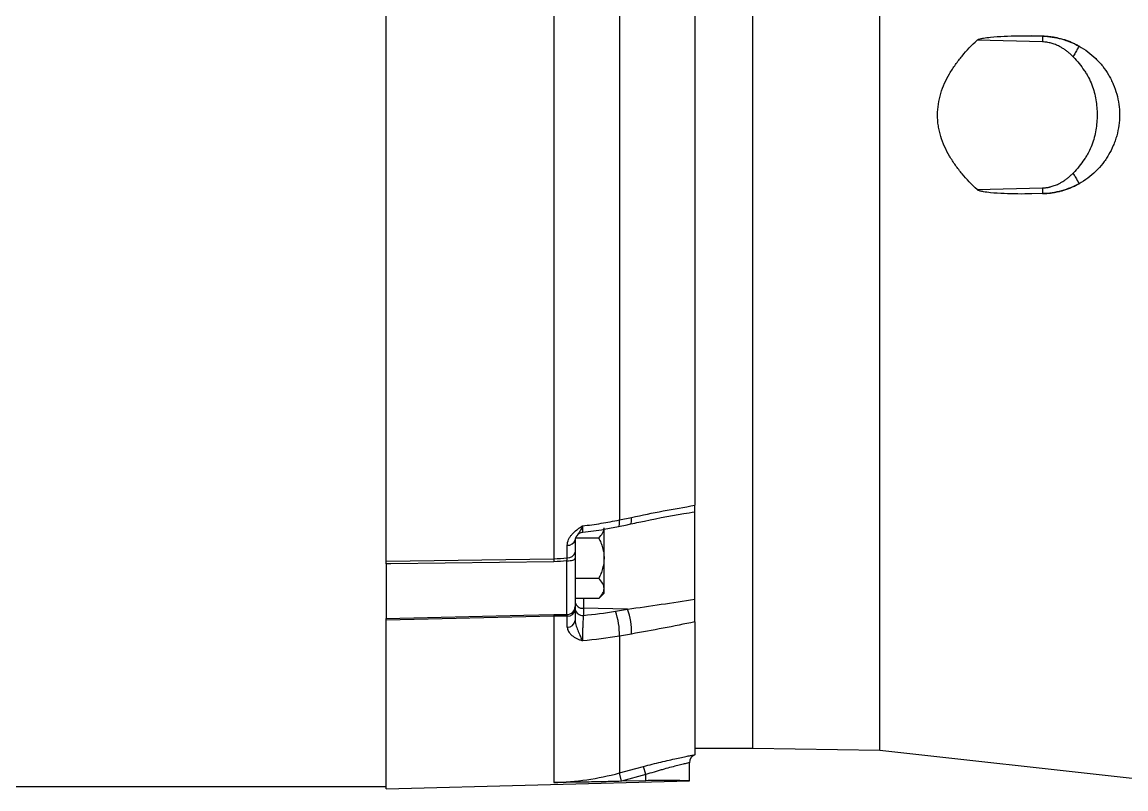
# Paper-space layout '_Back' of a CAD drawing. Header units: inches. Extents: x -12.2 to 17.7, y -5.2 to 7.1.
# Drawn here: x 3.26 to 11.09, y -4.77 to 0.66 of the extents above; entities that cross this region are included whole.
import ezdxf

# ---------------------------------------------------------------- set-up
doc = ezdxf.new("R2010")
doc.units = ezdxf.units.IN
doc.header["$MEASUREMENT"] = 0

psp = doc.layouts.new('_Back')

# ---------------------------------------------------------------- linework, layer by layer
at = {"color": 8, "linetype": 'Continuous', "lineweight": 25}
psp.add_line((8.442, -4.4843), (8.442, 4.3305), dxfattribs=at)
at = {"color": 7, "linetype": 'Continuous', "lineweight": 25}
for p, q in [((9.3418, -4.5), (9.3418, 4.1604)), ((5.844, -3.1594), (5.844, 3.1594)), ((8.032, 2.2067), (8.032, -2.765)), ((7.0321, 2.0477), (7.0321, -3.1434)), ((7.4974, 2.0138), (7.4974, -2.8685)), ((10.4191, 0.5592), (10.4966, 0.5573)), ((10.4966, 0.5572), (10.4191, 0.5592)), ((10.4966, 0.5573), (10.4955, 0.5172)), ((10.4955, 0.5172), (10.0315, 0.5294)), ((10.0315, -0.5294), (10.4955, -0.5172)), ((10.4955, -0.5172), (10.4966, -0.5573)), ((10.4966, -0.5572), (10.4191, -0.5592)), ((10.4966, -0.5573), (10.4191, -0.5592)), ((8.032, -3.4941), (8.032, -2.8107)), ((7.4974, -2.8685), (7.5834, -2.8502)), ((7.389, -3.3868), (7.389, -2.9254)), ((7.1285, -3.1365), (7.1285, -3.0474)), ((7.3508, -2.9968), (7.184, -2.9968)), ((7.184, -3.0089), (7.184, -3.0969)), ((5.844, -3.1594), (7.0321, -3.1434)), ((5.844, -3.1796), (5.844, -3.5665)), ((7.1256, -3.5382), (7.1256, -3.1584)), ((7.184, -3.1399), (7.184, -3.4811)), ((7.3508, -3.2823), (7.184, -3.2823)), ((7.3508, -3.4251), (7.184, -3.4251)), ((7.2424, -3.4251), (7.2424, -3.5442)), ((7.3508, -3.4251), (7.389, -3.3868)), ((7.184, -3.5057), (7.184, -3.5815)), ((7.5555, -3.5), (7.2424, -3.4942)), ((7.4695, -3.515), (7.5555, -3.5)), ((7.0321, -3.5509), (5.844, -3.5783)), ((5.844, -4.7735), (5.844, -3.5783)), ((7.0321, -3.5509), (7.0321, -4.7282)), ((7.1285, -3.6273), (7.1285, -3.5505)), ((8.032, -3.5903), (8.032, -4.5311)), ((7.5834, -3.6764), (7.4974, -3.6914)), ((7.4974, -3.6914), (7.4974, -4.6606)), ((8.032, -4.4843), (8.442, -4.4843)), ((8.442, -4.4843), (9.3418, -4.5)), ((9.3418, -4.5), (11.132, -4.6966)), ((7.684, -4.6724), (7.6685, -4.6146)), ((7.994, -4.7171), (7.994, -4.5879)), ((7.513, -4.7183), (7.4974, -4.6606)), ((7.684, -4.6724), (7.513, -4.7183)), ((7.684, -4.7151), (7.684, -4.6724)), ((2.966, -4.7555), (5.844, -4.7555)), ((5.844, -4.7735), (7.994, -4.7172)), ((7.684, -4.7151), (7.5078, -4.7197))]:
    psp.add_line(p, q, dxfattribs=at)
at = {"color": 8, "linetype": 'Continuous', "lineweight": 25, "flags": 128}
for points in [[(7.491, -2.9148), (7.492, -2.9145), (7.4954, -2.91), (7.4975, -2.9005), (7.4981, -2.8865), (7.4974, -2.8685)], [(7.5773, -2.8965), (7.5781, -2.8963), (7.5814, -2.8917), (7.5835, -2.8822), (7.5842, -2.8682), (7.5834, -2.8502)]]:
    psp.add_lwpolyline(points, dxfattribs=at)
at = {"color": 7, "linetype": 'Continuous', "lineweight": 25, "flags": 128}
for points in [[(7.4912, -2.9148), (7.5514, -2.902), (7.5773, -2.8965)], [(7.0321, -3.1642), (5.8781, -3.1792), (5.844, -3.1796)], [(7.1256, -3.1584), (7.1371, -3.158), (7.148, -3.1569), (7.1581, -3.1551), (7.167, -3.1528), (7.1742, -3.1501), (7.1796, -3.1469), (7.1829, -3.1435), (7.184, -3.1399)], [(5.844, -3.5665), (6.8214, -3.5438), (7.0321, -3.5389)], [(7.4974, -4.6606), (7.6133, -4.6294), (7.6685, -4.6146)]]:
    psp.add_lwpolyline(points, dxfattribs=at)
at = {"color": 7, "linetype": 'Continuous', "lineweight": 25}
for centre, radius, start, end in [((7.244, -3.0156), 0.06, 96.05232, 144.8826), ((7.1344, -2.9966), 0.0511, 263.37436, 346.06799), ((7.1339, -3.0854), 0.0514, 263.89071, 347.10621), ((8.6927, -3.1538), 1.6606, 179.64133, 180.35867), ((7.1255, -3.4797), 0.0585, 270.06177, 358.58997), ((7.1317, -3.4978), 0.0528, 266.43418, 351.40024), ((7.236, -3.4415), 0.053, 191.12694, 276.92386), ((7.236, -3.4915), 0.053, 191.12694, 276.92386), ((7.0249, -3.6758), 0.4728, 358.11163, 19.87954), ((7.1112, -3.6607), 0.4725, 358.09568, 19.88737), ((7.572, -3.5449), 0.5399, 179.36365, 180.63635), ((7.1313, -3.5742), 0.0532, 266.92565, 352.11005), ((8.054, -4.5879), 0.06, 111.23636, 179.98771)]:
    psp.add_arc(centre, radius, start, end, dxfattribs=at)
for points, knots in [([(10.0315, 0.5294), (10.033, 0.5308), (10.0347, 0.5319), (10.0384, 0.5338), (10.0403, 0.5346), (10.046, 0.5368), (10.05, 0.538), (10.0618, 0.5412), (10.0698, 0.5428), (10.0939, 0.5471), (10.1101, 0.5491), (10.1587, 0.5542), (10.1912, 0.5562), (10.2563, 0.5591), (10.2889, 0.5598), (10.354, 0.5603), (10.3865, 0.56), (10.4191, 0.5592)], [0, 0, 0, 0, 0.015625, 0.015625, 0.03125, 0.03125, 0.0625, 0.0625, 0.125, 0.125, 0.25, 0.25, 0.5, 0.5, 0.75, 0.75, 1, 1, 1, 1]), ([(10.4966, 0.5573), (10.542, 0.5562), (10.5863, 0.5497), (10.6511, 0.5321), (10.6725, 0.5249), (10.7144, 0.5079), (10.7347, 0.4981), (10.7545, 0.4871)], [0, 0, 0, 0, 0.5, 0.5, 0.75, 0.75, 1, 1, 1, 1]), ([(10.7545, 0.4871), (10.7505, 0.4893), (10.7424, 0.4937), (10.7301, 0.4999), (10.7177, 0.5058), (10.7052, 0.5114), (10.6925, 0.5167), (10.6797, 0.5217), (10.6667, 0.5263), (10.6483, 0.5325), (10.6175, 0.5414), (10.5842, 0.5485), (10.5543, 0.5528), (10.5351, 0.555), (10.5159, 0.5565), (10.503, 0.5569), (10.4966, 0.5572)], [0, 0, 0, 0, 0.051654, 0.1033, 0.154922, 0.206502, 0.258025, 0.309477, 0.360843, 0.412113, 0.526907, 0.718098, 0.78882, 0.859345, 0.929717, 1, 1, 1, 1]), ([(10.0315, -0.5294), (9.9941, -0.4939), (9.9587, -0.4568), (9.9095, -0.3978), (9.8938, -0.3775), (9.8639, -0.3357), (9.8498, -0.314), (9.8111, -0.2476), (9.7898, -0.2012), (9.771, -0.1395), (9.7677, -0.127), (9.7619, -0.1019), (9.7595, -0.0892), (9.7536, -0.0511), (9.7516, -0.0255), (9.7517, 0.0523), (9.7598, 0.1027), (9.7822, 0.1763), (9.7914, 0.2006), (9.8124, 0.2474), (9.8242, 0.27), (9.8499, 0.314), (9.8638, 0.3354), (9.8935, 0.3771), (9.9093, 0.3975), (9.9586, 0.4568), (9.9941, 0.4939), (10.0315, 0.5294)], [0, 0, 0, 0, 0.125, 0.125, 0.1875, 0.1875, 0.25, 0.25, 0.375, 0.375, 0.40625, 0.40625, 0.4375, 0.4375, 0.5, 0.5, 0.625, 0.625, 0.6875, 0.6875, 0.75, 0.75, 0.8125, 0.8125, 0.875, 0.875, 1, 1, 1, 1]), ([(10.7125, 0.412), (10.7094, 0.4151), (10.7033, 0.4211), (10.694, 0.4299), (10.6845, 0.4382), (10.675, 0.4461), (10.6653, 0.4536), (10.6555, 0.4607), (10.6456, 0.4674), (10.6356, 0.4737), (10.6255, 0.4796), (10.6094, 0.4883), (10.5869, 0.4985), (10.5621, 0.5068), (10.5419, 0.5118), (10.5264, 0.5146), (10.511, 0.5165), (10.5007, 0.517), (10.4955, 0.5172)], [0, 0, 0, 0, 0.0525127, 0.1042157, 0.1551519, 0.205366, 0.2549047, 0.3038168, 0.3521527, 0.3999649, 0.4473075, 0.4942363, 0.6219348, 0.7467439, 0.8113259, 0.8749095, 0.9377222, 1, 1, 1, 1]), ([(10.7545, 0.4871), (10.7544, 0.487), (10.7534, 0.4852), (10.7492, 0.4777), (10.746, 0.472), (10.7378, 0.4574), (10.7329, 0.4486), (10.7227, 0.4303), (10.7174, 0.4208), (10.7125, 0.412)], [0, 0, 0, 0, 0.25, 0.25, 0.5, 0.5, 0.75, 0.75, 1, 1, 1, 1]), ([(10.7545, 0.4871), (10.7761, 0.4751), (10.7967, 0.4617), (10.8361, 0.4325), (10.8548, 0.4166), (10.8813, 0.3908), (10.8899, 0.3818), (10.9064, 0.3635), (10.9143, 0.3541), (10.9371, 0.3251), (10.951, 0.3048), (10.9699, 0.2729), (10.9759, 0.2619), (10.987, 0.2398), (10.9922, 0.2286), (11.0066, 0.1946), (11.0147, 0.1713), (11.0278, 0.1238), (11.0328, 0.0994), (11.0395, 0.0499), (11.0412, 0.0251), (11.0412, -0.05), (11.0345, -0.099), (11.0181, -0.159), (11.0144, -0.171), (11.0063, -0.1944), (11.0018, -0.206), (10.9874, -0.24), (10.9763, -0.262), (10.9574, -0.294), (10.9507, -0.3045), (10.9367, -0.3249), (10.9294, -0.3348), (10.9067, -0.3638), (10.8903, -0.382), (10.8553, -0.4161), (10.8365, -0.4322), (10.7968, -0.4617), (10.7761, -0.4751), (10.7545, -0.4871)], [0, 0, 0, 0, 0.0625, 0.0625, 0.125, 0.125, 0.15625, 0.15625, 0.1875, 0.1875, 0.25, 0.25, 0.28125, 0.28125, 0.3125, 0.3125, 0.375, 0.375, 0.4375, 0.4375, 0.5, 0.5, 0.625, 0.625, 0.65625, 0.65625, 0.6875, 0.6875, 0.75, 0.75, 0.78125, 0.78125, 0.8125, 0.8125, 0.875, 0.875, 0.9375, 0.9375, 1, 1, 1, 1]), ([(10.7125, 0.412), (10.7431, 0.381), (10.7681, 0.3477), (10.7963, 0.3069), (10.8019, 0.2987), (10.8122, 0.2821), (10.817, 0.2737), (10.8307, 0.2481), (10.8386, 0.2307), (10.8591, 0.178), (10.8683, 0.1421), (10.8798, 0.0708), (10.8822, 0.0354), (10.8822, -0.0354), (10.8798, -0.0708), (10.8683, -0.1421), (10.8591, -0.178), (10.8386, -0.2307), (10.8307, -0.2481), (10.817, -0.2737), (10.8122, -0.2821), (10.8019, -0.2987), (10.7963, -0.3069), (10.7681, -0.3477), (10.7431, -0.381), (10.7125, -0.412)], [0, 0, 0, 0, 0.125, 0.125, 0.15625, 0.15625, 0.1875, 0.1875, 0.25, 0.25, 0.375, 0.375, 0.5, 0.5, 0.625, 0.625, 0.75, 0.75, 0.8125, 0.8125, 0.84375, 0.84375, 0.875, 0.875, 1, 1, 1, 1]), ([(10.4955, -0.5172), (10.4985, -0.5171), (10.5043, -0.5169), (10.5131, -0.5162), (10.5219, -0.5151), (10.5307, -0.5138), (10.5396, -0.5121), (10.5484, -0.5102), (10.5643, -0.5061), (10.5869, -0.4985), (10.613, -0.4867), (10.6358, -0.4738), (10.6557, -0.4608), (10.6752, -0.4461), (10.6943, -0.4299), (10.7064, -0.4181), (10.7125, -0.412)], [0, 0, 0, 0, 0.0354988, 0.0711527, 0.1070065, 0.1431044, 0.1794894, 0.2162038, 0.2532887, 0.3779219, 0.5058047, 0.6000246, 0.6961417, 0.7945834, 0.8957473, 1, 1, 1, 1]), ([(10.7125, -0.412), (10.7174, -0.4208), (10.7227, -0.4303), (10.7329, -0.4486), (10.7378, -0.4574), (10.746, -0.472), (10.7492, -0.4777), (10.7534, -0.4852), (10.7544, -0.487), (10.7545, -0.4871)], [0, 0, 0, 0, 0.25, 0.25, 0.5, 0.5, 0.75, 0.75, 1, 1, 1, 1]), ([(10.4191, -0.5592), (10.3865, -0.56), (10.354, -0.5603), (10.2888, -0.5598), (10.2563, -0.5591), (10.1912, -0.5562), (10.1587, -0.5542), (10.11, -0.5491), (10.0938, -0.5471), (10.0697, -0.5428), (10.0617, -0.5412), (10.0499, -0.538), (10.046, -0.5368), (10.0402, -0.5346), (10.0384, -0.5337), (10.0347, -0.5319), (10.033, -0.5308), (10.0315, -0.5294)], [0, 0, 0, 0, 0.25, 0.25, 0.5, 0.5, 0.75, 0.75, 0.875, 0.875, 0.9375, 0.9375, 0.96875, 0.96875, 0.984375, 0.984375, 1, 1, 1, 1]), ([(10.7545, -0.4871), (10.715, -0.5091), (10.6736, -0.5259), (10.6088, -0.5436), (10.5867, -0.5483), (10.5419, -0.5549), (10.5193, -0.5568), (10.4966, -0.5573)], [0, 0, 0, 0, 0.5, 0.5, 0.75, 0.75, 1, 1, 1, 1]), ([(10.4966, -0.5572), (10.5007, -0.557), (10.5088, -0.5568), (10.521, -0.5561), (10.5331, -0.5551), (10.5453, -0.5538), (10.5574, -0.5523), (10.5721, -0.5502), (10.5894, -0.5472), (10.6065, -0.5435), (10.6257, -0.5389), (10.6476, -0.5328), (10.6746, -0.5238), (10.7019, -0.513), (10.7286, -0.5009), (10.7459, -0.4917), (10.7545, -0.4871)], [0, 0, 0, 0, 0.04448, 0.088983, 0.133529, 0.178134, 0.222812, 0.267574, 0.341982, 0.416617, 0.461202, 0.560391, 0.669825, 0.779665, 0.889775, 1, 1, 1, 1]), ([(7.5773, -2.8968), (7.5966, -2.8927), (7.7218, -2.8658), (7.8735, -2.8362), (8.0058, -2.8155), (8.0321, -2.8114)], [0, 0, 0, 0, 0.127614, 0.826479, 1, 1, 1, 1]), ([(8.032, -2.8107), (8.032, -2.8109), (8.032, -2.81), (8.032, -2.8062), (8.032, -2.8033), (8.032, -2.7954), (8.032, -2.7905), (8.032, -2.779), (8.032, -2.7723), (8.032, -2.765)], [0, 0, 0, 0, 0.25, 0.25, 0.5, 0.5, 0.75, 0.75, 1, 1, 1, 1]), ([(7.2363, -2.9103), (7.2803, -2.9054), (7.3241, -2.8995), (7.4112, -2.8855), (7.4545, -2.8775), (7.4974, -2.8685)], [0, 0, 0, 0, 0.5, 0.5, 1, 1, 1, 1]), ([(7.1285, -3.0474), (7.1285, -3.034), (7.1316, -3.0208), (7.1402, -3.0014), (7.1438, -2.995), (7.1518, -2.9827), (7.1564, -2.9768), (7.1713, -2.9596), (7.1832, -2.9489), (7.2023, -2.9338), (7.2089, -2.929), (7.2224, -2.9195), (7.2294, -2.9149), (7.2363, -2.9103)], [0, 0, 0, 0, 0.25, 0.25, 0.375, 0.375, 0.5, 0.5, 0.75, 0.75, 0.875, 0.875, 1, 1, 1, 1]), ([(7.2375, -2.9559), (7.2884, -2.9495), (7.3738, -2.9388), (7.4571, -2.921), (7.4909, -2.9138)], [0, 0, 0, 0, 0.595243, 1, 1, 1, 1]), ([(7.3508, -2.9968), (7.3619, -2.9856), (7.3715, -2.9742), (7.3816, -2.9564), (7.3843, -2.9503), (7.388, -2.938), (7.389, -2.9317), (7.389, -2.9254)], [0, 0, 0, 0, 0.5, 0.5, 0.75, 0.75, 1, 1, 1, 1]), ([(7.194, -2.983), (7.1927, -2.9848), (7.1867, -2.9927), (7.1852, -3.0018), (7.184, -3.0089)], [0, 0, 0, 0, 0.2292801, 1, 1, 1, 1]), ([(7.3508, -2.9968), (7.3563, -3.0079), (7.3615, -3.0193), (7.3708, -3.0424), (7.3749, -3.0541), (7.3817, -3.0779), (7.3844, -3.0899), (7.388, -3.1145), (7.389, -3.1271), (7.389, -3.1396)], [0, 0, 0, 0, 0.25, 0.25, 0.5, 0.5, 0.75, 0.75, 1, 1, 1, 1]), ([(7.184, -3.0969), (7.184, -3.1032), (7.184, -3.1099), (7.184, -3.1243), (7.184, -3.132), (7.184, -3.1399)], [0, 0, 0, 0, 0.5, 0.5, 1, 1, 1, 1]), ([(7.389, -3.1396), (7.389, -3.1646), (7.3851, -3.189), (7.3749, -3.225), (7.3708, -3.2369), (7.3614, -3.26), (7.3563, -3.2712), (7.3508, -3.2823)], [0, 0, 0, 0, 0.5, 0.5, 0.75, 0.75, 1, 1, 1, 1]), ([(7.389, -3.3537), (7.389, -3.3413), (7.3852, -3.3291), (7.3715, -3.305), (7.3619, -3.2935), (7.3508, -3.2823)], [0, 0, 0, 0, 0.5, 0.5, 1, 1, 1, 1]), ([(7.3508, -3.4251), (7.3619, -3.4139), (7.3715, -3.4024), (7.3816, -3.3846), (7.3843, -3.3786), (7.388, -3.3663), (7.389, -3.3599), (7.389, -3.3537)], [0, 0, 0, 0, 0.5, 0.5, 0.75, 0.75, 1, 1, 1, 1]), ([(7.184, -3.4811), (7.184, -3.4837), (7.184, -3.4871), (7.184, -3.4952), (7.184, -3.5001), (7.184, -3.5057)], [0, 0, 0, 0, 0.5, 0.5, 1, 1, 1, 1]), ([(8.032, -3.5903), (8.032, -3.5847), (8.032, -3.5782), (8.032, -3.5639), (8.032, -3.5559), (8.032, -3.5393), (8.032, -3.5305), (8.032, -3.5124), (8.032, -3.5033), (8.032, -3.4941)], [0, 0, 0, 0, 0.25, 0.25, 0.5, 0.5, 0.75, 0.75, 1, 1, 1, 1]), ([(7.184, -3.5815), (7.184, -3.5945), (7.1872, -3.6075), (7.1956, -3.6335), (7.2008, -3.6464), (7.2112, -3.6714), (7.2164, -3.6835), (7.224, -3.7002), (7.2265, -3.7055), (7.2314, -3.7154), (7.2339, -3.72), (7.2363, -3.7242)], [0, 0, 0, 0, 0.25, 0.25, 0.5, 0.5, 0.75, 0.75, 0.875, 0.875, 1, 1, 1, 1]), ([(7.2424, -3.5442), (7.2412, -3.5562), (7.2401, -3.5707), (7.2388, -3.5943), (7.2383, -3.6027), (7.2376, -3.6194), (7.2373, -3.6278), (7.2367, -3.6449), (7.2365, -3.6533), (7.2362, -3.6697), (7.236, -3.6777), (7.2359, -3.6928), (7.2359, -3.6999), (7.236, -3.7129), (7.2361, -3.719), (7.2363, -3.7242)], [0, 0, 0, 0, 0.25, 0.25, 0.375, 0.375, 0.5, 0.5, 0.625, 0.625, 0.75, 0.75, 0.875, 0.875, 1, 1, 1, 1]), ([(7.1285, -3.6273), (7.1285, -3.6385), (7.1316, -3.6492), (7.1402, -3.6643), (7.1438, -3.6691), (7.1518, -3.6782), (7.1564, -3.6825), (7.1713, -3.6946), (7.1832, -3.7017), (7.2023, -3.711), (7.2089, -3.7139), (7.2224, -3.7193), (7.2294, -3.7218), (7.2363, -3.7242)], [0, 0, 0, 0, 0.25, 0.25, 0.375, 0.375, 0.5, 0.5, 0.75, 0.75, 0.875, 0.875, 1, 1, 1, 1]), ([(7.6685, -4.6146), (7.7105, -4.6033), (7.7515, -4.5928), (7.8115, -4.5783), (7.8308, -4.5738), (7.8675, -4.5653), (7.8851, -4.5614), (7.9185, -4.5541), (7.9339, -4.5508), (7.962, -4.5449), (7.9746, -4.5424), (7.9971, -4.5379), (8.0065, -4.536), (8.0219, -4.533), (8.0279, -4.5319), (8.032, -4.5311)], [0, 0, 0, 0, 0.25, 0.25, 0.375, 0.375, 0.5, 0.5, 0.625, 0.625, 0.75, 0.75, 0.875, 0.875, 1, 1, 1, 1]), ([(7.0321, -4.7282), (7.1108, -4.7262), (7.1894, -4.7194), (7.3446, -4.6968), (7.4214, -4.681), (7.4974, -4.6606)], [0, 0, 0, 0, 0.5, 0.5, 1, 1, 1, 1]), ([(7.5078, -4.7197), (7.4678, -4.7208), (7.4279, -4.7217), (7.3482, -4.7233), (7.3085, -4.7241), (7.1897, -4.7261), (7.1109, -4.7272), (7.0321, -4.7282)], [0, 0, 0, 0, 0.25, 0.25, 0.5, 0.5, 1, 1, 1, 1]), ([(7.9936, -4.7171), (7.9937, -4.7171), (7.9995, -4.7174), (7.9787, -4.7165), (7.9299, -4.7149), (7.8494, -4.7134), (7.763, -4.7134), (7.7061, -4.7146), (7.684, -4.7151)], [0, 0, 0, 0, 0.004971, 0.219505, 0.434039, 0.648728, 0.863353, 1, 1, 1, 1])]:
    psp.add_open_spline(points, degree=3, knots=knots, dxfattribs=at)
for points in [[(7.5834, -2.8502), (7.7329, -2.8183), (7.8824, -2.79), (8.032, -2.765)], [(5.844, -3.1796), (5.844, -3.1721), (5.844, -3.1654), (5.844, -3.1594)], [(7.0321, -3.1434), (7.0644, -3.143), (7.0965, -3.1407), (7.1285, -3.1365)], [(7.1256, -3.1584), (7.0946, -3.1618), (7.0634, -3.1638), (7.0321, -3.1642)], [(7.1256, -3.1584), (7.1266, -3.1503), (7.1275, -3.1429), (7.1285, -3.1365)], [(7.5555, -3.5), (7.7143, -3.4787), (7.8732, -3.4548), (8.032, -3.4286)], [(7.2424, -3.5442), (7.319, -3.5378), (7.3947, -3.5281), (7.4695, -3.515)], [(5.844, -3.5783), (5.844, -3.573), (5.844, -3.5691), (5.844, -3.5665)], [(7.0321, -3.5389), (7.0634, -3.5381), (7.0946, -3.5379), (7.1256, -3.5382)], [(7.1285, -3.5505), (7.0965, -3.55), (7.0644, -3.5501), (7.0321, -3.5509)], [(7.1285, -3.5505), (7.1275, -3.5449), (7.1266, -3.5408), (7.1256, -3.5382)], [(8.032, -3.5903), (7.8824, -3.6217), (7.7329, -3.6504), (7.5834, -3.6764)], [(7.4974, -3.6914), (7.4116, -3.7065), (7.3245, -3.7174), (7.2363, -3.7242)], [(7.513, -4.7183), (7.5113, -4.7188), (7.5095, -4.7193), (7.5078, -4.7197)]]:
    psp.add_open_spline(points, degree=3, dxfattribs=at)
at = {"color": 8, "linetype": 'Continuous', "lineweight": 25}
for points, knots in [([(7.2363, -2.9103), (7.2363, -2.9105), (7.2336, -2.9168), (7.2286, -2.9283), (7.2191, -2.9469), (7.2069, -2.965), (7.1984, -2.9769), (7.194, -2.983)], [0, 0, 0, 0, 0.0034811, 0.1889167, 0.3647243, 0.6762409, 1, 1, 1, 1]), ([(7.2363, -2.9103), (7.2361, -2.92), (7.2358, -2.9393), (7.2362, -2.9545), (7.237, -2.9545), (7.2373, -2.9545)], [0, 0, 0, 0, 0.369575, 0.742512, 1, 1, 1, 1]), ([(7.994, -4.5879), (7.994, -4.5879), (7.9919, -4.5883), (7.9836, -4.5902), (7.9774, -4.5916), (7.9654, -4.5944), (7.961, -4.5954), (7.9511, -4.5977), (7.9457, -4.599), (7.9283, -4.6032), (7.9152, -4.6064), (7.8862, -4.6138), (7.8701, -4.618), (7.8364, -4.627), (7.8187, -4.6319), (7.7908, -4.6399), (7.7813, -4.6426), (7.7621, -4.6482), (7.7525, -4.6511), (7.7235, -4.6599), (7.7039, -4.666), (7.684, -4.6724)], [0, 0, 0, 0, 0.125, 0.125, 0.25, 0.25, 0.3125, 0.3125, 0.375, 0.375, 0.5, 0.5, 0.625, 0.625, 0.75, 0.75, 0.8125, 0.8125, 0.875, 0.875, 1, 1, 1, 1])]:
    psp.add_open_spline(points, degree=3, knots=knots, dxfattribs=at)

doc.saveas('drawing.dxf')
